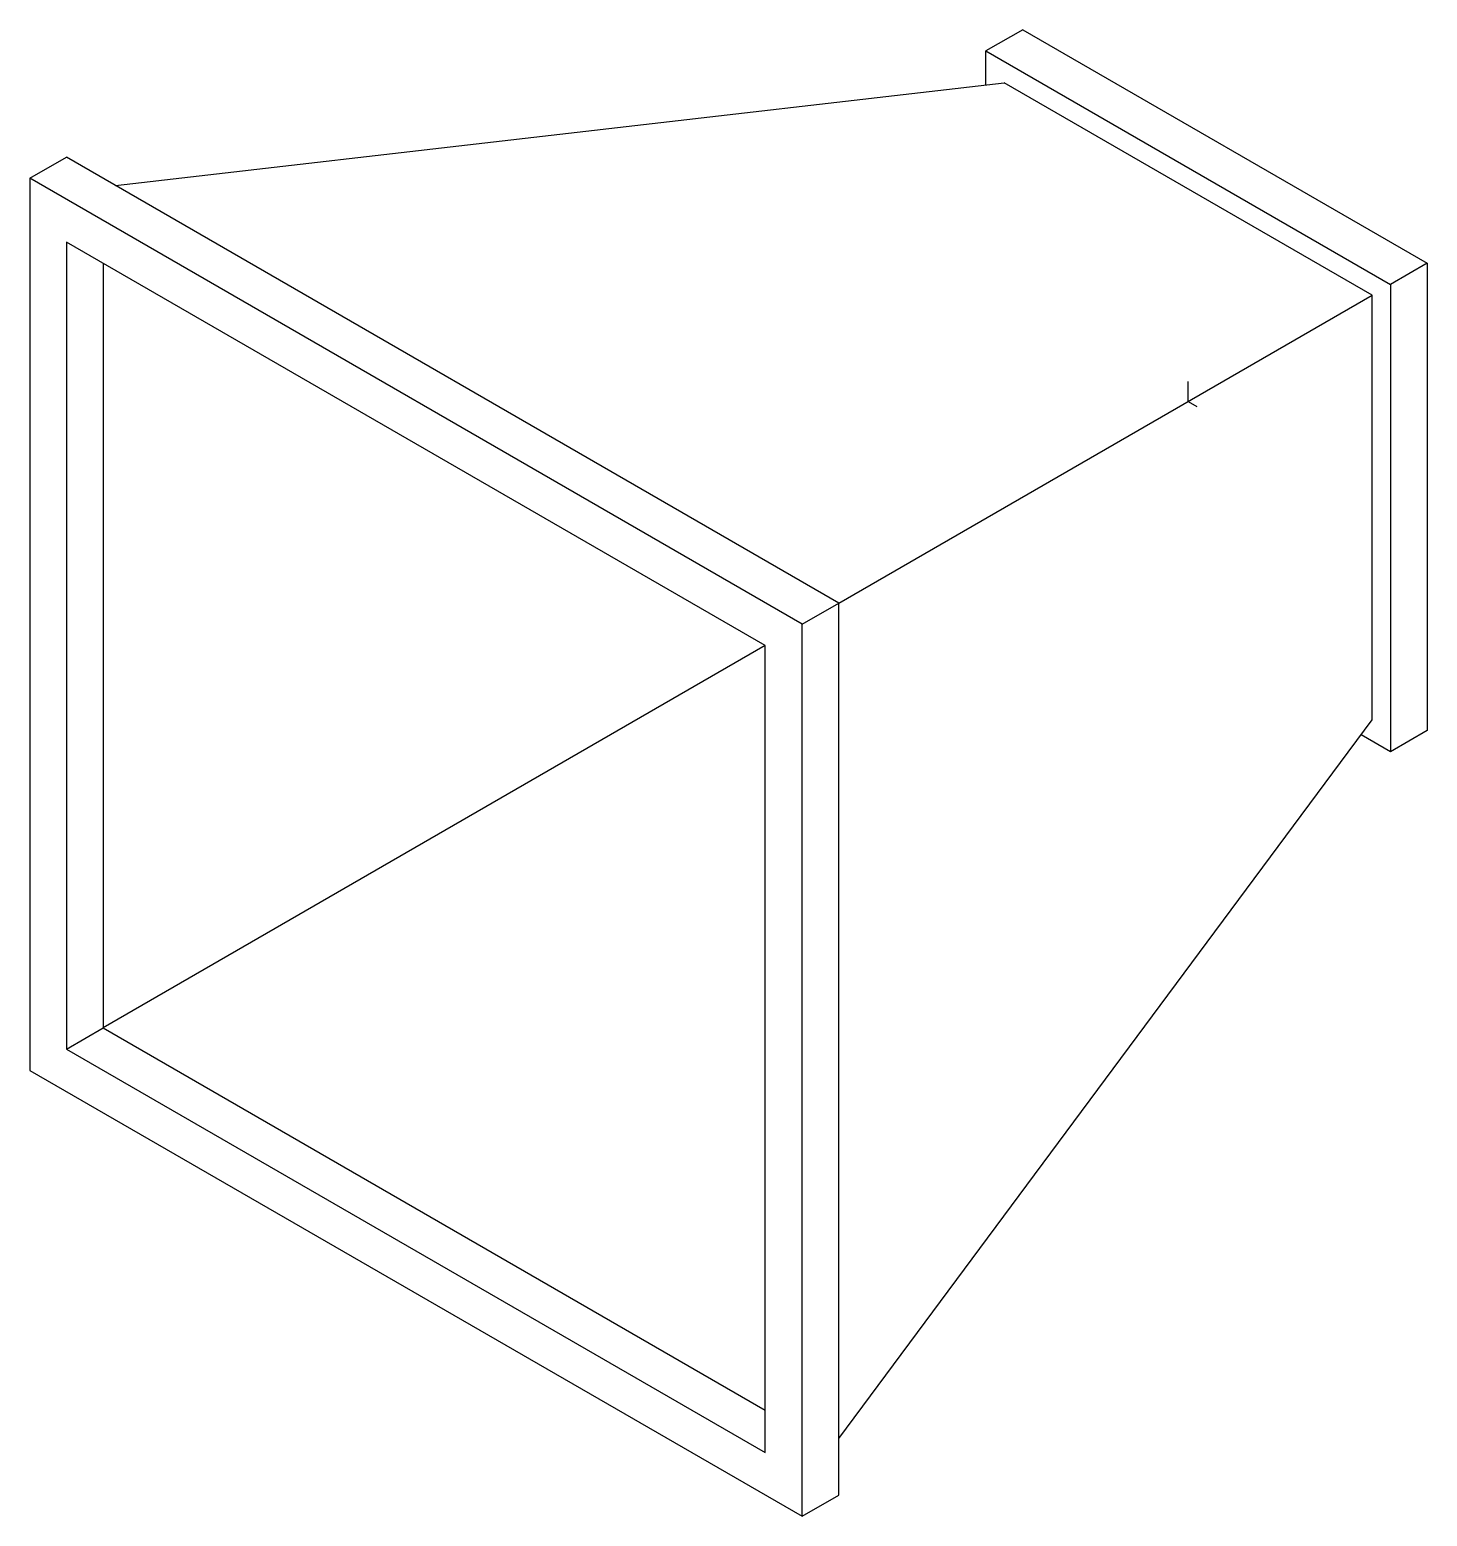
# Paper-space layout '_Isometric' of a CAD drawing. Header units: inches. Extents: x -22.3 to 4.6, y -21.4 to 7.1.
import ezdxf

# ---------------------------------------------------------------- set-up
doc = ezdxf.new("R2010")
doc.units = ezdxf.units.IN
doc.header["$MEASUREMENT"] = 0
doc.header["$PDSIZE"] = -1

psp = doc.layouts.new('_Isometric')

# ---------------------------------------------------------------- linework, layer by layer
at = {"color": 7, "linetype": 'Continuous', "lineweight": 25}
for p, q in [((-3.182, 7.144), (-3.889, 6.736)), ((-3.182, 7.144), (4.596, 2.654)), ((-3.889, 6.083), (-3.889, 6.736)), ((-3.889, 6.736), (3.889, 2.246)), ((-20.624, 4.151), (-3.536, 6.124)), ((3.536, 2.042), (-3.536, 6.124)), ((-22.274, 4.288), (-21.567, 4.696)), ((-6.718, -3.877), (-21.567, 4.696)), ((-22.274, 4.288), (-22.274, -12.86)), ((-7.425, -4.285), (-22.274, 4.288)), ((-21.567, 3.063), (-21.567, -12.451)), ((-8.132, -4.693), (-21.567, 3.063)), ((-20.86, 2.655), (-20.86, -12.043)), ((4.596, 2.654), (3.889, 2.246)), ((4.596, 2.654), (4.596, -6.328)), ((-6.718, -3.877), (3.536, 2.042)), ((3.536, -6.124), (3.536, 2.042)), ((3.889, 2.246), (3.889, -6.736)), ((-7.425, -4.285), (-6.718, -3.877)), ((-6.718, -21.024), (-6.718, -3.877)), ((-7.425, -21.432), (-7.425, -4.285)), ((-8.132, -4.695), (-20.86, -12.043)), ((-8.132, -20.207), (-8.132, -4.693)), ((-6.718, -19.935), (3.536, -6.124)), ((3.889, -6.736), (3.323, -6.41)), ((4.596, -6.328), (3.889, -6.736)), ((-21.567, -12.451), (-20.86, -12.043)), ((-20.86, -12.043), (-8.132, -19.391)), ((-21.567, -12.451), (-8.132, -20.207)), ((-22.274, -12.86), (-7.425, -21.432)), ((-7.425, -21.432), (-6.718, -21.024))]:
    psp.add_line(p, q, dxfattribs=at)
at = {"color": 7, "linetype": 'Continuous'}
for q in [(0, 0.383), (0.166, -0.096)]:
    psp.add_line((0, 0), q, dxfattribs=at)
psp.add_point((0, 0), dxfattribs=at)

doc.saveas('drawing.dxf')
